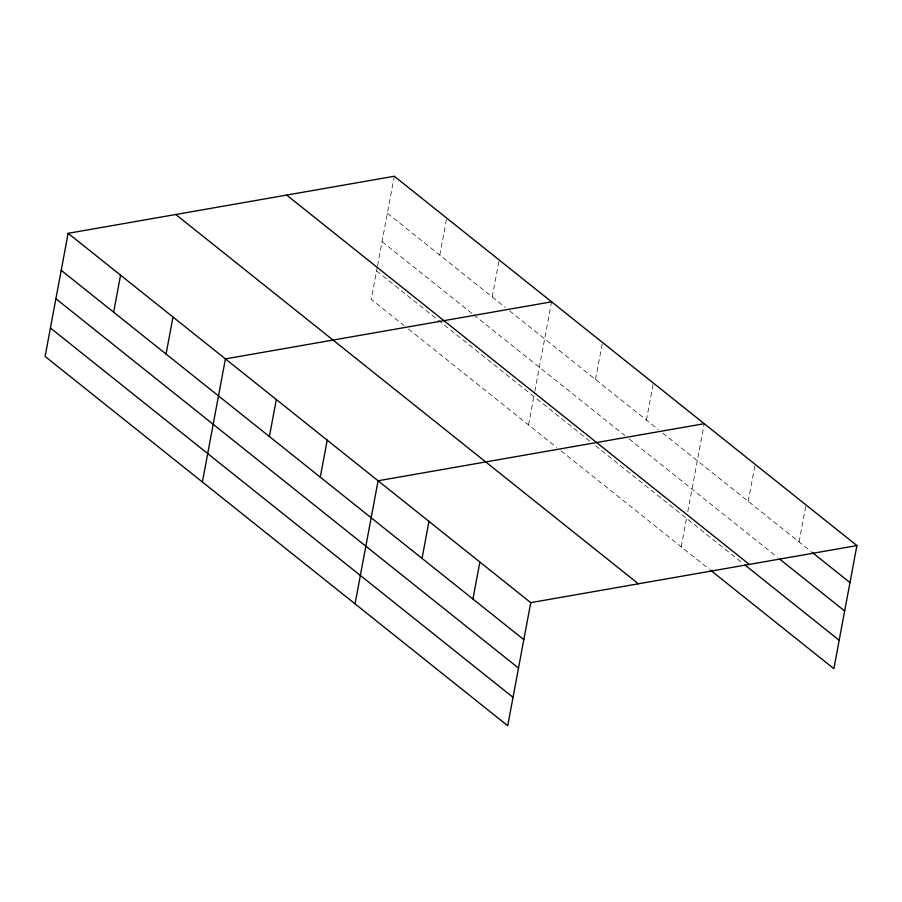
<?xml version="1.0" encoding="UTF-8"?>
<svg xmlns="http://www.w3.org/2000/svg" width="902" height="902" viewBox="0 0 902 902"><rect width="100%" height="100%" fill="white"/><g stroke="black" fill="none" stroke-linecap="round" stroke-linejoin="round"><path stroke-width="0.68" stroke-dasharray="4.51 3.38" d="M377.318 266.947L371.252 299.351L404.017 325.509M377.566 265.616L394.287 176.251M439.793 255.108L446.715 218.104M492.221 296.972L499.144 259.968M528.538 424.921L534.604 392.517M534.852 391.186L551.573 301.82M595.534 379.449L602.468 342.444M646.43 420.084L653.352 383.068M681.202 546.792L686.523 518.391M687.764 511.738L704.236 423.692M748.198 501.332L755.121 464.327M799.082 541.955L806.016 504.951M387.364 213.255L505.334 307.435M509.698 310.919L658.336 429.589M662.666 433.039L810.999 551.46M382.053 241.668L472.704 314.043M473.798 314.922L624.872 435.519M629.201 438.981L777.535 557.402M376.574 270.938L591.238 442.318M595.568 445.78L742.82 563.333M408.392 328.993L556.692 447.392M561.021 450.853L709.355 569.275"/><path stroke-width="1.35" d="M68.135 233.325L45.1 356.425L507.713 725.749L530.748 602.649L68.135 233.325L394.287 176.251L856.9 545.575L833.865 668.675L710.438 570.132M113.641 312.193L120.564 275.178M166.069 354.046L172.992 317.042M202.386 481.995L225.421 358.895L551.573 301.82M269.382 436.534L276.316 399.518M320.278 477.158L327.2 440.153M355.05 603.878L378.085 480.777L704.236 423.692M422.046 558.406L428.969 521.401M472.93 599.029L479.864 562.025M530.748 602.649L856.9 545.575M812.082 552.328L849.977 582.579M779.7 559.127L844.655 610.992M286.656 195.08L749.269 564.415M744.984 565.058L839.176 640.262M175.766 214.496L638.379 583.819M61.212 270.329L523.825 639.653M55.89 298.742L518.503 668.066M50.422 328.012L513.024 697.336"/></g></svg>
